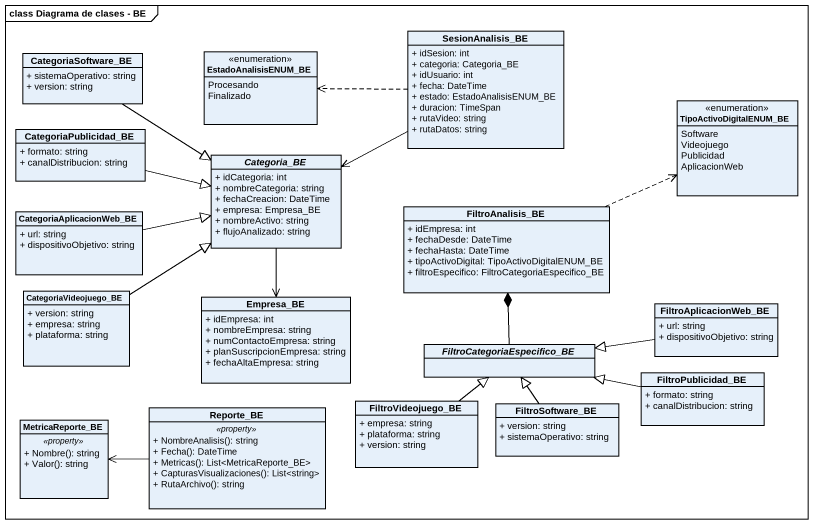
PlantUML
@startuml
mainframe class Diagrama de clases - BE
hide circle
hide empty members
skinparam classAttributeIconSize 0
class SesionAnalisis_BE {
  + idSesion: int
  + categoria: Categoria_BE
  + idUsuario: int
  + fecha: DateTime
  + estado: EstadoAnalisisENUM_BE
  + duracion: TimeSpan
  + rutaVideo: string
  + rutaDatos: string
}
class CategoriaSoftware_BE {
  + sistemaOperativo: string
  + version: string
}
enum EstadoAnalisisENUM_BE {
  Procesando
  Finalizado
}
enum TipoActivoDigitalENUM_BE {
  Software
  Videojuego
  Publicidad
  AplicacionWeb
}
class CategoriaPublicidad_BE {
  + formato: string
  + canalDistribucion: string
}
abstract class Categoria_BE {
  + idCategoria: int
  + nombreCategoria: string
  + fechaCreacion: DateTime
  + empresa: Empresa_BE
  + nombreActivo: string
  + flujoAnalizado: string
}
class CategoriaAplicacionWeb_BE {
  + url: string
  + dispositivoObjetivo: string
}
class FiltroAnalisis_BE {
  + idEmpresa: int
  + fechaDesde: DateTime
  + fechaHasta: DateTime
  + tipoActivoDigital: TipoActivoDigitalENUM_BE
  + filtroEspecifico: FiltroCategoriaEspecifico_BE
}
class CategoriaVideojuego_BE {
  + version: string
  + empresa: string
  + plataforma: string
}
class Empresa_BE {
  + idEmpresa: int
  + nombreEmpresa: string
  + numContactoEmpresa: string
  + planSuscripcionEmpresa: string
  + fechaAltaEmpresa: string
}
class FiltroAplicacionWeb_BE {
  + url: string
  + dispositivoObjetivo: string
}
abstract class FiltroCategoriaEspecifico_BE
class FiltroPublicidad_BE {
  + formato: string
  + canalDistribucion: string
}
class MetricaReporte_BE {
  .. <<property>> ..
  + Nombre(): string
  + Valor(): string
}
class Reporte_BE {
  .. <<property>> ..
  + NombreAnalisis(): string
  + Fecha(): DateTime
  + Metricas(): List<MetricaReporte_BE>
  + CapturasVisualizaciones(): List<string>
  + RutaArchivo(): string
}
class FiltroVideojuego_BE {
  + empresa: string
  + plataforma: string
  + version: string
}
class FiltroSoftware_BE {
  + version: string
  + sistemaOperativo: string
}
SesionAnalisis_BE .left.> EstadoAnalisisENUM_BE
SesionAnalisis_BE -left-> Categoria_BE
CategoriaSoftware_BE --|> Categoria_BE
CategoriaPublicidad_BE -right-|> Categoria_BE
Categoria_BE --> Empresa_BE
CategoriaAplicacionWeb_BE -right-|> Categoria_BE
FiltroAnalisis_BE .right.> TipoActivoDigitalENUM_BE
CategoriaVideojuego_BE -up-|> Categoria_BE
FiltroAplicacionWeb_BE -left-|> FiltroCategoriaEspecifico_BE
FiltroCategoriaEspecifico_BE -up-* FiltroAnalisis_BE
FiltroPublicidad_BE -left-|> FiltroCategoriaEspecifico_BE
Reporte_BE -left-> MetricaReporte_BE
FiltroVideojuego_BE -up-|> FiltroCategoriaEspecifico_BE
FiltroSoftware_BE -up-|> FiltroCategoriaEspecifico_BE
@enduml
